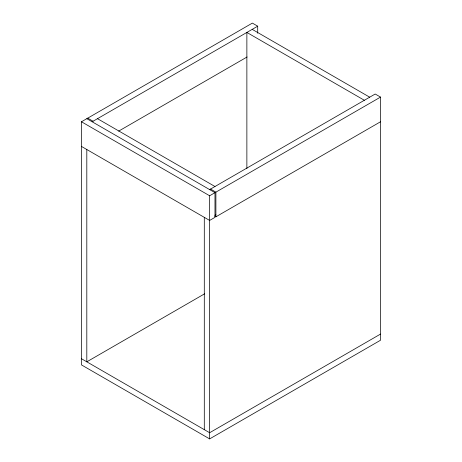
<?xml version="1.0" encoding="UTF-8"?>
<svg xmlns="http://www.w3.org/2000/svg" width="462" height="462" viewBox="0 0 462 462"><rect width="100%" height="100%" fill="white"/><g stroke="black" fill="none" stroke-linecap="round" stroke-linejoin="round"><path stroke-width="0.69" d="M209.638 189.593L375.19 94.017L380.532 97.095L380.532 340.234L209.638 438.9L81.468 364.905L81.468 121.766L252.362 23.1L257.704 26.184L257.704 33.229M92.152 121.766L257.704 26.184M118.636 131.139L247.101 56.97M81.468 121.766L209.638 195.761L380.532 97.095M214.98 215.228L215.893 214.703M214.709 216.129L215.893 216.817L380.532 121.766M204.689 293.763L86.81 361.821L86.81 149.515M380.532 334.072L209.638 432.732L81.468 358.737M252.212 29.354L369.698 97.187M364.356 100.271L246.87 32.438L246.87 168.572M97.488 118.682L214.98 186.509M87.728 118.151L93.064 121.235M210.557 189.068L215.893 192.152L215.893 216.817M86.81 118.682L214.98 192.677L214.98 217.342L209.638 220.426L81.468 146.431M209.638 195.761L209.638 438.9M204.296 217.342L204.296 429.648"/></g></svg>
